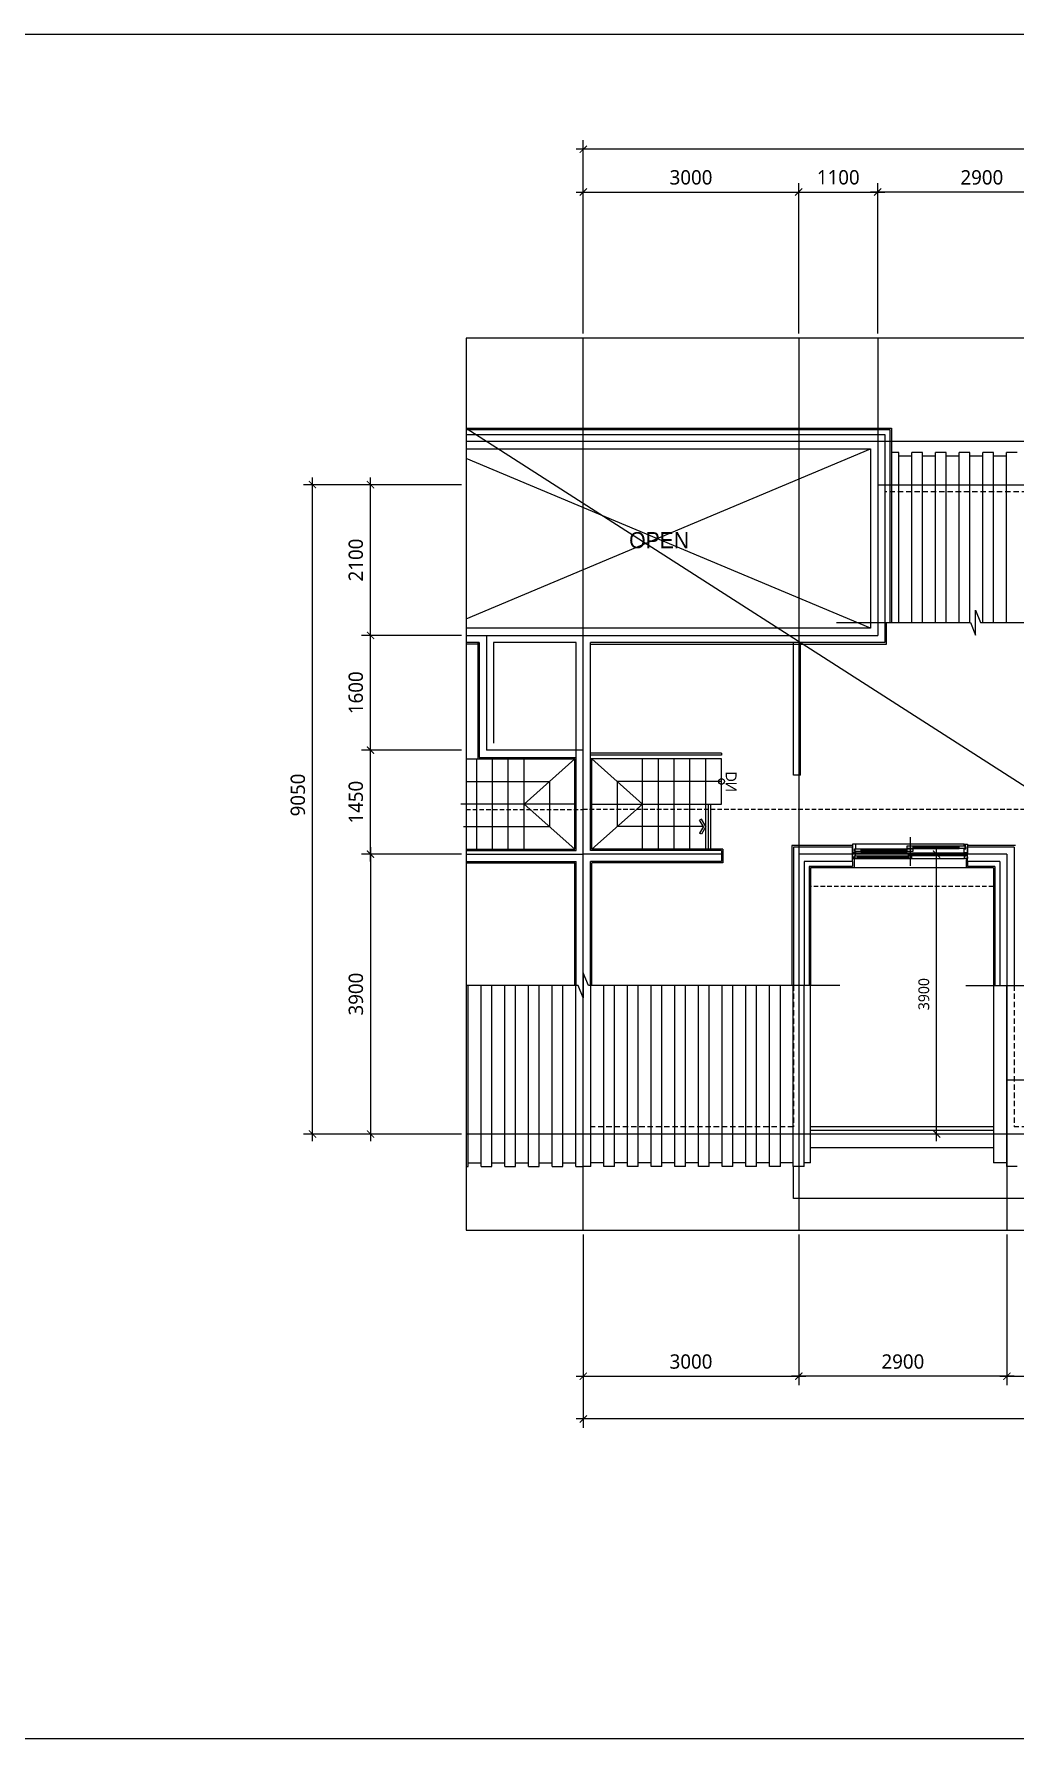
# Model space of a CAD drawing. Extents: x 11416736 to 11582377, y -14295679 to -14163266.
# Drawn here: x 11482548 to 11496206, y -14231663 to -14207903 of the extents above; entities that cross this region are included whole.
import ezdxf

# ---------------------------------------------------------------- set-up
doc = ezdxf.new("R2010")
doc.units = 0
doc.header["$LTSCALE"] = 50
doc.header["$MEASUREMENT"] = 0
doc.linetypes.add('HID', pattern=[2.3, 1.5, -0.8])
doc.linetypes.add('HIDDEN', pattern=[0.375, 0.25, -0.125])
doc.layers.get('0').update_dxf_attribs({"linetype": 'CONTINUOUS'})
doc.layers.get('DEFPOINTS').update_dxf_attribs({"linetype": 'CONTINUOUS'})
for name, color, linetype in [('! 01 진한선', 2, 'CONTINUOUS'), ('! 02 중간선_01', 3, 'CONTINUOUS'), ('! 04 가는선_01', 253, 'CONTINUOUS'), ('! 05 가는선_02', 252, 'CONTINUOUS'), ('! 06 중심선', 11, 'CONTINUOUS'), ('! 10 계단', 9, 'CONTINUOUS'), ('! 12 지시선_안내선', 252, 'CONTINUOUS'), ('! 19 점선', 13, 'HIDDEN'), ('! 22 text 진한선', 7, 'CONTINUOUS'), ('! 24 치수선', 1, 'CONTINUOUS'), ('! 32 스크린 75', 155, 'CONTINUOUS'), ('- 02 내력벽', 2, 'CONTINUOUS'), ('- 04 마감선 01', 125, 'CONTINUOUS'), ('6', 6, 'CONTINUOUS')]:
    doc.layers.add(name, color=color, linetype=linetype)
doc.styles.add('굴림', font='Gulim.ttf')
doc.styles.add('맑은 고딕', font='malgun.ttf')
doc.dimstyles.new('100-main', dxfattribs={"dimscale": 100, "dimtxt": 2, "dimasz": 1, "dimexe": 1.25, "dimexo": 0.625, "dimgap": 1, "dimtad": 1, "dimdec": 0, "dimtxsty": '맑은 고딕', "dimblk": 'ARCHTICK', "dimcen": 2.5, "dimdle": 1, "dimclrt": 7, "dimadec": 0, "dimazin": 0, "dimtfac": 1, "dimtdec": 0, "dimtix": 1, "dimtmove": 0, "dimatfit": 3, "dimldrblk": 'DOT', "dimfxl": 0, "dimarcsym": 0})
doc.dimstyles.new('100-sub', dxfattribs={"dimscale": 100, "dimtxt": 1.5, "dimasz": 1, "dimexe": 1, "dimexo": 0.625, "dimgap": 1, "dimtad": 1, "dimdec": 0, "dimtxsty": '맑은 고딕', "dimblk": 'ARCHTICK', "dimcen": 2.5, "dimdle": 1, "dimclrt": 7, "dimadec": 0, "dimazin": 0, "dimtfac": 1, "dimtdec": 0, "dimtix": 1, "dimtmove": 0, "dimatfit": 3, "dimldrblk": 'DOT', "dimfxl": 0, "dimarcsym": 0})

# ---------------------------------------------------------------- blocks, each defined once
blk = doc.blocks.new('_ARCHTICK')
at = {"color": 0, "linetype": 'ByBlock', "const_width": 0.15}
blk.add_lwpolyline([(-0.5, -0.5), (0.5, 0.5)], dxfattribs=at)
blk = doc.blocks.new('*D27')
at = {"layer": '! 24 치수선', "color": 0, "lineweight": -2}
for p, q in [((11496033, -14219333), (11495016, -14219333)), ((11495116, -14223333), (11495116, -14219233)), ((11496033, -14223233), (11495016, -14223233))]:
    blk.add_line(p, q, dxfattribs=at)
at = {"layer": 'DEFPOINTS', "color": 0}
for p in [(11495116, -14219333), (11496096, -14219333), (11496096, -14223233)]:
    blk.add_point(p, dxfattribs=at)
at = {"layer": '! 24 치수선', "color": 0, "linetype": 'ByBlock', "lineweight": -2, "xscale": 100, "yscale": 100, "zscale": 100}
for p, rotation in [((11495116, -14219333), 90), ((11495116, -14223233), 270)]:
    blk.add_blockref('_ARCHTICK', p, dxfattribs=dict(at, rotation=rotation))
at = {"layer": '! 24 치수선', "color": 7, "ltscale": 30, "insert": (11494938, -14221283), "char_height": 150, "attachment_point": 5, "rotation": 90, "style": '맑은 고딕'}
blk.add_mtext('3900', dxfattribs=at)
blk = doc.blocks.new('_Dot')
at = {"color": 0, "linetype": 'ByBlock', "lineweight": -2}
blk.add_line((-0.5, 0), (-1, 0), dxfattribs=at)
at = {"color": 0, "linetype": 'ByBlock', "const_width": 0.5}
blk.add_lwpolyline([(-0.25, 0, 1), (0.25, 0, 1)], format="xyb", close=True, dxfattribs=at)
blk = doc.blocks.new('arrow1')
for p, q in [((0, 0), (0.29, 0.5)), ((0, 0), (0.29, -0.5)), ((0.16, 0), (0.41, 0.43)), ((0.16, 0), (0.41, -0.43)), ((0.29, 0.5), (0.41, 0.43)), ((0.29, -0.5), (0.41, -0.43))]:
    blk.add_line(p, q)
blk = doc.blocks.new('*D41')
at = {"layer": '! 24 치수선', "color": 0, "lineweight": -2}
for p, q in [((11490196, -14224635), (11490196, -14226733)), ((11493196, -14224635), (11493196, -14226733)), ((11490096, -14226608), (11493296, -14226608))]:
    blk.add_line(p, q, dxfattribs=at)
at = {"layer": 'DEFPOINTS', "color": 0}
for p in [(11490196, -14224572), (11493196, -14224572), (11493196, -14226608)]:
    blk.add_point(p, dxfattribs=at)
at = {"layer": '! 24 치수선', "color": 0, "linetype": 'ByBlock', "lineweight": -2, "xscale": 100, "yscale": 100, "zscale": 100, "rotation": 180}
blk.add_blockref('_ARCHTICK', (11490196, -14226608), dxfattribs=at)
at = {"layer": '! 24 치수선', "color": 0, "linetype": 'ByBlock', "lineweight": -2, "xscale": 100, "yscale": 100, "zscale": 100}
blk.add_blockref('_ARCHTICK', (11493196, -14226608), dxfattribs=at)
at = {"layer": '! 24 치수선', "color": 7, "ltscale": 30, "insert": (11491696, -14226405), "char_height": 200, "attachment_point": 5, "style": '맑은 고딕'}
blk.add_mtext('3000', dxfattribs=at)
blk = doc.blocks.new('*D42')
at = {"layer": '! 24 치수선', "color": 0, "lineweight": -2}
for p, q in [((11496096, -14224635), (11496096, -14226733)), ((11500596, -14224635), (11500596, -14226733)), ((11495996, -14226608), (11500696, -14226608))]:
    blk.add_line(p, q, dxfattribs=at)
at = {"layer": 'DEFPOINTS', "color": 0}
for p in [(11496096, -14224572), (11500596, -14224572), (11500596, -14226608)]:
    blk.add_point(p, dxfattribs=at)
at = {"layer": '! 24 치수선', "color": 0, "linetype": 'ByBlock', "lineweight": -2, "xscale": 100, "yscale": 100, "zscale": 100, "rotation": 180}
blk.add_blockref('_ARCHTICK', (11496096, -14226608), dxfattribs=at)
at = {"layer": '! 24 치수선', "color": 0, "linetype": 'ByBlock', "lineweight": -2, "xscale": 100, "yscale": 100, "zscale": 100}
blk.add_blockref('_ARCHTICK', (11500596, -14226608), dxfattribs=at)
at = {"layer": '! 24 치수선', "color": 7, "ltscale": 30, "insert": (11498346, -14226405), "char_height": 200, "attachment_point": 5, "style": '맑은 고딕'}
blk.add_mtext('4500', dxfattribs=at)
blk = doc.blocks.new('*D44')
at = {"layer": '! 24 치수선', "color": 0, "lineweight": -2}
for p, q in [((11490196, -14224635), (11490196, -14227329)), ((11504296, -14224635), (11504296, -14227329)), ((11504396, -14227204), (11490096, -14227204))]:
    blk.add_line(p, q, dxfattribs=at)
at = {"layer": 'DEFPOINTS', "color": 0}
for p in [(11490196, -14224572), (11504296, -14224572), (11490196, -14227204)]:
    blk.add_point(p, dxfattribs=at)
at = {"layer": '! 24 치수선', "color": 0, "linetype": 'ByBlock', "lineweight": -2, "xscale": 100, "yscale": 100, "zscale": 100, "rotation": 180}
blk.add_blockref('_ARCHTICK', (11490196, -14227204), dxfattribs=at)
at = {"layer": '! 24 치수선', "color": 0, "linetype": 'ByBlock', "lineweight": -2, "xscale": 100, "yscale": 100, "zscale": 100}
blk.add_blockref('_ARCHTICK', (11504296, -14227204), dxfattribs=at)
at = {"layer": '! 24 치수선', "color": 7, "ltscale": 30, "insert": (11497246, -14227000), "char_height": 200, "attachment_point": 5, "style": '맑은 고딕'}
blk.add_mtext('14100', dxfattribs=at)
blk = doc.blocks.new('*D45')
at = {"layer": '! 24 치수선', "color": 0, "lineweight": -2}
for p, q in [((11493196, -14224635), (11493196, -14226733)), ((11496096, -14224635), (11496096, -14226733)), ((11496196, -14226608), (11493096, -14226608))]:
    blk.add_line(p, q, dxfattribs=at)
at = {"layer": 'DEFPOINTS', "color": 0}
for p in [(11493196, -14224572), (11496096, -14224572), (11493196, -14226608)]:
    blk.add_point(p, dxfattribs=at)
at = {"layer": '! 24 치수선', "color": 0, "linetype": 'ByBlock', "lineweight": -2, "xscale": 100, "yscale": 100, "zscale": 100, "rotation": 180}
blk.add_blockref('_ARCHTICK', (11493196, -14226608), dxfattribs=at)
at = {"layer": '! 24 치수선', "color": 0, "linetype": 'ByBlock', "lineweight": -2, "xscale": 100, "yscale": 100, "zscale": 100}
blk.add_blockref('_ARCHTICK', (11496096, -14226608), dxfattribs=at)
at = {"layer": '! 24 치수선', "color": 7, "ltscale": 30, "insert": (11494646, -14226405), "char_height": 200, "attachment_point": 5, "style": '맑은 고딕'}
blk.add_mtext('2900', dxfattribs=at)
blk = doc.blocks.new('*D54')
at = {"layer": '! 24 치수선', "color": 0, "lineweight": -2}
for p, q in [((11490196, -14212077), (11490196, -14209383)), ((11504296, -14212077), (11504296, -14209383)), ((11504396, -14209508), (11490096, -14209508))]:
    blk.add_line(p, q, dxfattribs=at)
at = {"layer": 'DEFPOINTS', "color": 0}
for p in [(11490196, -14209508), (11490196, -14212139), (11504296, -14212139)]:
    blk.add_point(p, dxfattribs=at)
at = {"layer": '! 24 치수선', "color": 0, "linetype": 'ByBlock', "lineweight": -2, "xscale": 100, "yscale": 100, "zscale": 100, "rotation": 180}
blk.add_blockref('_ARCHTICK', (11490196, -14209508), dxfattribs=at)
at = {"layer": '! 24 치수선', "color": 0, "linetype": 'ByBlock', "lineweight": -2, "xscale": 100, "yscale": 100, "zscale": 100}
blk.add_blockref('_ARCHTICK', (11504296, -14209508), dxfattribs=at)
at = {"layer": '! 24 치수선', "color": 7, "ltscale": 30, "insert": (11497246, -14209304), "char_height": 200, "attachment_point": 5, "style": '맑은 고딕'}
blk.add_mtext('14100', dxfattribs=at)
blk = doc.blocks.new('*D55')
at = {"layer": '! 24 치수선', "color": 0, "lineweight": -2}
for p, q in [((11497296, -14210104), (11494196, -14210104)), ((11494296, -14212077), (11494296, -14209979)), ((11497196, -14212077), (11497196, -14209979))]:
    blk.add_line(p, q, dxfattribs=at)
at = {"layer": 'DEFPOINTS', "color": 0}
for p in [(11494296, -14210104), (11494296, -14212139), (11497196, -14212139)]:
    blk.add_point(p, dxfattribs=at)
at = {"layer": '! 24 치수선', "color": 0, "linetype": 'ByBlock', "lineweight": -2, "xscale": 100, "yscale": 100, "zscale": 100, "rotation": 180}
blk.add_blockref('_ARCHTICK', (11494296, -14210104), dxfattribs=at)
at = {"layer": '! 24 치수선', "color": 0, "linetype": 'ByBlock', "lineweight": -2, "xscale": 100, "yscale": 100, "zscale": 100}
blk.add_blockref('_ARCHTICK', (11497196, -14210104), dxfattribs=at)
at = {"layer": '! 24 치수선', "color": 7, "ltscale": 30, "insert": (11495746, -14209901), "char_height": 200, "attachment_point": 5, "style": '맑은 고딕'}
blk.add_mtext('2900', dxfattribs=at)
blk = doc.blocks.new('*D57')
at = {"layer": '! 24 치수선', "color": 0, "lineweight": -2}
for p, q in [((11493096, -14210104), (11494396, -14210104)), ((11493196, -14212077), (11493196, -14209979)), ((11494296, -14212077), (11494296, -14209979))]:
    blk.add_line(p, q, dxfattribs=at)
at = {"layer": 'DEFPOINTS', "color": 0}
for p in [(11494296, -14210104), (11493196, -14212139), (11494296, -14212139)]:
    blk.add_point(p, dxfattribs=at)
at = {"layer": '! 24 치수선', "color": 0, "linetype": 'ByBlock', "lineweight": -2, "xscale": 100, "yscale": 100, "zscale": 100, "rotation": 180}
blk.add_blockref('_ARCHTICK', (11493196, -14210104), dxfattribs=at)
at = {"layer": '! 24 치수선', "color": 0, "linetype": 'ByBlock', "lineweight": -2, "xscale": 100, "yscale": 100, "zscale": 100}
blk.add_blockref('_ARCHTICK', (11494296, -14210104), dxfattribs=at)
at = {"layer": '! 24 치수선', "color": 7, "ltscale": 30, "insert": (11493746, -14209900), "char_height": 200, "attachment_point": 5, "style": '맑은 고딕'}
blk.add_mtext('1100', dxfattribs=at)
blk = doc.blocks.new('*D58')
at = {"layer": '! 24 치수선', "color": 0, "lineweight": -2}
for p, q in [((11490096, -14210104), (11493296, -14210104)), ((11490196, -14212077), (11490196, -14209979)), ((11493196, -14212077), (11493196, -14209979))]:
    blk.add_line(p, q, dxfattribs=at)
at = {"layer": 'DEFPOINTS', "color": 0}
for p in [(11493196, -14210104), (11490196, -14212139), (11493196, -14212139)]:
    blk.add_point(p, dxfattribs=at)
at = {"layer": '! 24 치수선', "color": 0, "linetype": 'ByBlock', "lineweight": -2, "xscale": 100, "yscale": 100, "zscale": 100, "rotation": 180}
blk.add_blockref('_ARCHTICK', (11490196, -14210104), dxfattribs=at)
at = {"layer": '! 24 치수선', "color": 0, "linetype": 'ByBlock', "lineweight": -2, "xscale": 100, "yscale": 100, "zscale": 100}
blk.add_blockref('_ARCHTICK', (11493196, -14210104), dxfattribs=at)
at = {"layer": '! 24 치수선', "color": 7, "ltscale": 30, "insert": (11491696, -14209901), "char_height": 200, "attachment_point": 5, "style": '맑은 고딕'}
blk.add_mtext('3000', dxfattribs=at)
blk = doc.blocks.new('*D59')
at = {"layer": '! 24 치수선', "color": 0, "lineweight": -2}
for p, q in [((11486424, -14223333), (11486424, -14214083)), ((11488500, -14214183), (11486299, -14214183)), ((11488500, -14223233), (11486299, -14223233))]:
    blk.add_line(p, q, dxfattribs=at)
at = {"layer": 'DEFPOINTS', "color": 0}
for p in [(11486424, -14214183), (11488562, -14214183), (11488562, -14223233)]:
    blk.add_point(p, dxfattribs=at)
at = {"layer": '! 24 치수선', "color": 0, "linetype": 'ByBlock', "lineweight": -2, "xscale": 100, "yscale": 100, "zscale": 100}
for p, rotation in [((11486424, -14214183), 90), ((11486424, -14223233), 270)]:
    blk.add_blockref('_ARCHTICK', p, dxfattribs=dict(at, rotation=rotation))
at = {"layer": '! 24 치수선', "color": 7, "ltscale": 30, "insert": (11486221, -14218508), "char_height": 200, "attachment_point": 5, "rotation": 90, "style": '맑은 고딕'}
blk.add_mtext('9050', dxfattribs=at)
blk = doc.blocks.new('*D60')
at = {"layer": '! 24 치수선', "color": 0, "lineweight": -2}
for p, q in [((11488500, -14217883), (11487107, -14217883)), ((11487232, -14219433), (11487232, -14217783)), ((11488500, -14219333), (11487107, -14219333))]:
    blk.add_line(p, q, dxfattribs=at)
at = {"layer": 'DEFPOINTS', "color": 0}
for p in [(11487232, -14217883), (11488562, -14217883), (11488562, -14219333)]:
    blk.add_point(p, dxfattribs=at)
at = {"layer": '! 24 치수선', "color": 0, "linetype": 'ByBlock', "lineweight": -2, "xscale": 100, "yscale": 100, "zscale": 100}
for p, rotation in [((11487232, -14217883), 90), ((11487232, -14219333), 270)]:
    blk.add_blockref('_ARCHTICK', p, dxfattribs=dict(at, rotation=rotation))
at = {"layer": '! 24 치수선', "color": 7, "ltscale": 30, "insert": (11487028, -14218608), "char_height": 200, "attachment_point": 5, "rotation": 90, "style": '맑은 고딕'}
blk.add_mtext('1450', dxfattribs=at)
blk = doc.blocks.new('*D61')
at = {"layer": '! 24 치수선', "color": 0, "lineweight": -2}
for p, q in [((11487232, -14216383), (11487232, -14214083)), ((11488500, -14214183), (11487107, -14214183)), ((11488500, -14216283), (11487107, -14216283))]:
    blk.add_line(p, q, dxfattribs=at)
at = {"layer": 'DEFPOINTS', "color": 0}
for p in [(11487232, -14214183), (11488562, -14214183), (11488562, -14216283)]:
    blk.add_point(p, dxfattribs=at)
at = {"layer": '! 24 치수선', "color": 0, "linetype": 'ByBlock', "lineweight": -2, "xscale": 100, "yscale": 100, "zscale": 100}
for p, rotation in [((11487232, -14214183), 90), ((11487232, -14216283), 270)]:
    blk.add_blockref('_ARCHTICK', p, dxfattribs=dict(at, rotation=rotation))
at = {"layer": '! 24 치수선', "color": 7, "ltscale": 30, "insert": (11487028, -14215233), "char_height": 200, "attachment_point": 5, "rotation": 90, "style": '맑은 고딕'}
blk.add_mtext('2100', dxfattribs=at)
blk = doc.blocks.new('*D62')
at = {"layer": '! 24 치수선', "color": 0, "lineweight": -2}
for p, q in [((11488500, -14219333), (11487107, -14219333)), ((11487232, -14219233), (11487232, -14223333)), ((11488500, -14223233), (11487107, -14223233))]:
    blk.add_line(p, q, dxfattribs=at)
at = {"layer": 'DEFPOINTS', "color": 0}
for p in [(11488562, -14219333), (11487232, -14223233), (11488562, -14223233)]:
    blk.add_point(p, dxfattribs=at)
at = {"layer": '! 24 치수선', "color": 0, "linetype": 'ByBlock', "lineweight": -2, "xscale": 100, "yscale": 100, "zscale": 100}
for p, rotation in [((11487232, -14219333), 90), ((11487232, -14223233), 270)]:
    blk.add_blockref('_ARCHTICK', p, dxfattribs=dict(at, rotation=rotation))
at = {"layer": '! 24 치수선', "color": 7, "ltscale": 30, "insert": (11487029, -14221283), "char_height": 200, "attachment_point": 5, "rotation": 90, "style": '맑은 고딕'}
blk.add_mtext('3900', dxfattribs=at)
blk = doc.blocks.new('*D63')
at = {"layer": '! 24 치수선', "color": 0, "lineweight": -2}
for p, q in [((11488500, -14216283), (11487107, -14216283)), ((11487232, -14217983), (11487232, -14216183)), ((11488500, -14217883), (11487107, -14217883))]:
    blk.add_line(p, q, dxfattribs=at)
at = {"layer": 'DEFPOINTS', "color": 0}
for p in [(11487232, -14216283), (11488562, -14216283), (11488562, -14217883)]:
    blk.add_point(p, dxfattribs=at)
at = {"layer": '! 24 치수선', "color": 0, "linetype": 'ByBlock', "lineweight": -2, "xscale": 100, "yscale": 100, "zscale": 100}
for p, rotation in [((11487232, -14216283), 90), ((11487232, -14217883), 270)]:
    blk.add_blockref('_ARCHTICK', p, dxfattribs=dict(at, rotation=rotation))
at = {"layer": '! 24 치수선', "color": 7, "ltscale": 30, "insert": (11487028, -14217083), "char_height": 200, "attachment_point": 5, "rotation": 90, "style": '맑은 고딕'}
blk.add_mtext('1600', dxfattribs=at)

msp = doc.modelspace()

# ---------------------------------------------------------------- linework, layer by layer
at = {"layer": '! 01 진한선'}
for points in [[(11493722.9, -14216105.9), (11495587.6, -14216105.9), (11495657.6, -14216280.9), (11495657.6, -14215930.9), (11495727.6, -14216105.9), (11497813.2, -14216105.9)], [(11493765.9, -14221161.1), (11490265.9, -14221161.1), (11490195.9, -14220986.1), (11490195.9, -14221336.1), (11490125.9, -14221161.1), (11488562.5, -14221161.1)], [(11495524.2, -14221161.1), (11496442.1, -14221161.1), (11496512.1, -14220986.1), (11496512.1, -14221336.1), (11496582.1, -14221161.1), (11497785.1, -14221161.1)]]:
    msp.add_lwpolyline(points, dxfattribs=at)
at = {"layer": '! 02 중간선_01', "color": 3}
for p, q in [((11494589.9, -14213733.5), (11494485.9, -14213733.5)), ((11494769.9, -14213783.5), (11494589.9, -14213783.5)), ((11494919.9, -14213733.5), (11494769.9, -14213733.5)), ((11495099.9, -14213783.5), (11494919.9, -14213783.5)), ((11495249.9, -14213733.5), (11495099.9, -14213733.5)), ((11495429.9, -14213783.5), (11495249.9, -14213783.5)), ((11495579.9, -14213733.5), (11495429.9, -14213733.5)), ((11495759.9, -14213783.5), (11495579.9, -14213783.5)), ((11495909.9, -14213733.5), (11495759.9, -14213733.5)), ((11496089.9, -14213783.5), (11495909.9, -14213783.5)), ((11496239.9, -14213733.5), (11496089.9, -14213733.5)), ((11493360.9, -14223633.5), (11493360.9, -14221161.1)), ((11495905.9, -14221161.1), (11495905.9, -14223633.5)), ((11488562.5, -14223683.5), (11488591.9, -14223683.5)), ((11488591.9, -14223633.5), (11488771.9, -14223633.5)), ((11488771.9, -14223683.5), (11488921.9, -14223683.5)), ((11488921.9, -14223633.5), (11489101.9, -14223633.5)), ((11489101.9, -14223683.5), (11489251.9, -14223683.5)), ((11489251.9, -14223633.5), (11489431.9, -14223633.5)), ((11489431.9, -14223683.5), (11489581.9, -14223683.5)), ((11489581.9, -14223633.5), (11489761.9, -14223633.5)), ((11489761.9, -14223683.5), (11489911.9, -14223683.5)), ((11489911.9, -14223633.5), (11490091.9, -14223633.5)), ((11490091.9, -14223683.5), (11490195.9, -14223683.5)), ((11490299.9, -14223683.5), (11490195.9, -14223683.5)), ((11490479.9, -14223633.5), (11490299.9, -14223633.5)), ((11490629.9, -14223683.5), (11490479.9, -14223683.5)), ((11490809.9, -14223633.5), (11490629.9, -14223633.5)), ((11490959.9, -14223683.5), (11490809.9, -14223683.5)), ((11491139.9, -14223633.5), (11490959.9, -14223633.5)), ((11491289.9, -14223683.5), (11491139.9, -14223683.5)), ((11491469.9, -14223633.5), (11491289.9, -14223633.5)), ((11491619.9, -14223683.5), (11491469.9, -14223683.5)), ((11491799.9, -14223633.5), (11491619.9, -14223633.5)), ((11491949.9, -14223683.5), (11491799.9, -14223683.5)), ((11492129.9, -14223633.5), (11491949.9, -14223633.5)), ((11492279.9, -14223683.5), (11492129.9, -14223683.5)), ((11492459.9, -14223633.5), (11492279.9, -14223633.5)), ((11492609.9, -14223683.5), (11492459.9, -14223683.5)), ((11492789.9, -14223633.5), (11492609.9, -14223633.5)), ((11492939.9, -14223683.5), (11492789.9, -14223683.5)), ((11493119.9, -14223633.5), (11492939.9, -14223633.5)), ((11493269.9, -14223683.5), (11493119.9, -14223683.5)), ((11493360.9, -14223633.5), (11493269.9, -14223633.5)), ((11496089.9, -14223633.5), (11495905.9, -14223633.5)), ((11496239.9, -14223683.5), (11496089.9, -14223683.5))]:
    msp.add_line(p, q, dxfattribs=at)
at = {"layer": '! 04 가는선_01', "ltscale": 30}
for p, q in [((11494589.9, -14216105.9), (11494589.9, -14213733.5)), ((11494769.9, -14216105.9), (11494769.9, -14213733.5)), ((11494919.9, -14216105.9), (11494919.9, -14213733.5)), ((11495099.9, -14216105.9), (11495099.9, -14213733.5)), ((11495249.9, -14216105.9), (11495249.9, -14213733.5)), ((11495429.9, -14216105.9), (11495429.9, -14213733.5)), ((11495579.9, -14216105.9), (11495579.9, -14213733.5)), ((11495759.9, -14216105.9), (11495759.9, -14213733.5)), ((11495909.9, -14216105.9), (11495909.9, -14213733.5)), ((11496089.9, -14216105.9), (11496089.9, -14213733.5)), ((11488591.9, -14223683.5), (11488591.9, -14221161.1)), ((11488771.9, -14223683.5), (11488771.9, -14221161.1)), ((11488921.9, -14223683.5), (11488921.9, -14221161.1)), ((11489101.9, -14223683.5), (11489101.9, -14221161.1)), ((11489251.9, -14223683.5), (11489251.9, -14221161.1)), ((11489431.9, -14223683.5), (11489431.9, -14221161.1)), ((11489581.9, -14223683.5), (11489581.9, -14221161.1)), ((11489761.9, -14223683.5), (11489761.9, -14221161.1)), ((11489911.9, -14223683.5), (11489911.9, -14221161.1)), ((11490091.9, -14223683.5), (11490091.9, -14221161.1)), ((11490299.9, -14223683.5), (11490299.9, -14221161.1)), ((11490479.9, -14223683.5), (11490479.9, -14221161.1)), ((11490629.9, -14223683.5), (11490629.9, -14221161.1)), ((11490809.9, -14223683.5), (11490809.9, -14221161.1)), ((11490959.9, -14223683.5), (11490959.9, -14221161.1)), ((11491139.9, -14223683.5), (11491139.9, -14221161.1)), ((11491289.9, -14223683.5), (11491289.9, -14221161.1)), ((11491469.9, -14223683.5), (11491469.9, -14221161.1)), ((11491619.9, -14223683.5), (11491619.9, -14221161.1)), ((11491799.9, -14223683.5), (11491799.9, -14221161.1)), ((11491949.9, -14223683.5), (11491949.9, -14221161.1)), ((11492129.9, -14223683.5), (11492129.9, -14221161.1)), ((11492279.9, -14223683.5), (11492279.9, -14221161.1)), ((11492459.9, -14223683.5), (11492459.9, -14221161.1)), ((11492609.9, -14223683.5), (11492609.9, -14221161.1)), ((11492789.9, -14223683.5), (11492789.9, -14221161.1)), ((11492939.9, -14223683.5), (11492939.9, -14221161.1)), ((11493119.9, -14223683.5), (11493119.9, -14221161.1)), ((11493269.9, -14223683.5), (11493269.9, -14221161.1)), ((11496089.9, -14221161.1), (11496089.9, -14223683.5)), ((11495905.9, -14223133.5), (11493360.9, -14223133.5)), ((11495905.9, -14223183.5), (11493360.9, -14223183.5)), ((11495905.9, -14223423.5), (11493360.9, -14223423.5))]:
    msp.add_line(p, q, dxfattribs=at)
at = {"layer": '! 05 가는선_02', "ltscale": 30}
msp.add_line((11495525.9, -14219523.5), (11493965.9, -14219523.5), dxfattribs=at)
at = {"layer": '! 06 중심선'}
for p, q in [((11490195.9, -14224572.5), (11490195.9, -14212139.5)), ((11493195.9, -14212139.5), (11493195.9, -14224572.5)), ((11494295.9, -14212139.5), (11494295.9, -14216283.5)), ((11505758.9, -14213583.5), (11488562.5, -14213583.5)), ((11488562.5, -14216050.4), (11494195.9, -14213683.5)), ((11494195.9, -14216183.5), (11488562.5, -14213816.5)), ((11494295.9, -14214183.5), (11505595.9, -14214183.5)), ((11488562.5, -14216283.5), (11494295.9, -14216283.5)), ((11488845.9, -14216283.5), (11488845.9, -14217883.5)), ((11490195.9, -14217883.5), (11488845.9, -14217883.5)), ((11490195.9, -14224572.5), (11490195.9, -14217883.5)), ((11490195.9, -14224572.5), (11490195.9, -14217883.5)), ((11490195.9, -14224572.5), (11490195.9, -14217883.5)), ((11488562.5, -14219333.5), (11490195.9, -14219333.5)), ((11492120.9, -14219333.5), (11490195.9, -14219333.5)), ((11493195.9, -14219333.5), (11493195.9, -14224572.5)), ((11496095.9, -14219333.5), (11493195.9, -14219333.5)), ((11496095.9, -14219333.5), (11493195.9, -14219333.5)), ((11496095.9, -14219333.5), (11496095.9, -14224572.5)), ((11496095.9, -14219333.5), (11496095.9, -14224572.5)), ((11496095.9, -14221883.5), (11496095.9, -14224572.5)), ((11500595.9, -14222483.5), (11496095.9, -14222483.5)), ((11490195.9, -14223233.5), (11488562.5, -14223233.5)), ((11505595.9, -14223233.5), (11490195.9, -14223233.5))]:
    msp.add_line(p, q, dxfattribs=at)
at = {"layer": '! 10 계단'}
for p, q in [((11488562.5, -14218003.5), (11488725.9, -14218003.5)), ((11488710.9, -14218633.5), (11488710.9, -14218003.5)), ((11488930.9, -14218633.5), (11488930.9, -14218003.5)), ((11489150.9, -14218633.5), (11489150.9, -14218003.5)), ((11489370.9, -14218633.5), (11490075.9, -14218003.5)), ((11489370.9, -14218633.5), (11489370.9, -14218003.5)), ((11492120.9, -14218003.5), (11490295.9, -14218003.5)), ((11491020.9, -14218633.5), (11490315.9, -14218003.5)), ((11491020.9, -14218633.5), (11491020.9, -14218003.5)), ((11491240.9, -14218633.5), (11491240.9, -14218003.5)), ((11491460.9, -14218633.5), (11491460.9, -14218003.5)), ((11491680.9, -14218633.5), (11491680.9, -14218003.5)), ((11491900.9, -14218633.5), (11491900.9, -14218003.5)), ((11492120.9, -14218633.5), (11492120.9, -14218003.5)), ((11488930.9, -14218633.5), (11488490.9, -14218633.5)), ((11488710.9, -14219263.5), (11488710.9, -14218633.5)), ((11488930.9, -14219263.5), (11488930.9, -14218633.5)), ((11489370.9, -14218633.5), (11488930.9, -14218633.5)), ((11489150.9, -14219263.5), (11489150.9, -14218633.5)), ((11490075.9, -14219263.5), (11489370.9, -14218633.5)), ((11489370.9, -14219283.5), (11489370.9, -14218633.5)), ((11490075.9, -14218633.5), (11489370.9, -14218633.5)), ((11490315.9, -14219263.5), (11491020.9, -14218633.5)), ((11490315.9, -14218633.5), (11491020.9, -14218633.5)), ((11491020.9, -14219283.5), (11491020.9, -14218633.5)), ((11491020.9, -14218633.5), (11491460.9, -14218633.5)), ((11491240.9, -14219263.5), (11491240.9, -14218633.5)), ((11491460.9, -14218633.5), (11491900.9, -14218633.5)), ((11491460.9, -14219263.5), (11491460.9, -14218633.5)), ((11491680.9, -14219263.5), (11491680.9, -14218633.5)), ((11491900.9, -14219263.5), (11491900.9, -14218633.5)), ((11491900.9, -14218633.5), (11492120.9, -14218633.5))]:
    msp.add_line(p, q, dxfattribs=at)
at = {"layer": '! 10 계단', "ltscale": 30}
msp.add_lwpolyline([(11503695.9, -14223683.5), (11503695.9, -14224133.5), (11493120.9, -14224133.5), (11493120.9, -14223683.5)], dxfattribs=at)
at = {"layer": '! 12 지시선_안내선'}
for p, q in [((11488562.5, -14218318.5), (11489723.4, -14218318.5)), ((11489723.4, -14218318.5), (11489723.4, -14218948.5)), ((11492120.9, -14218318.5), (11490668.4, -14218318.5)), ((11490668.4, -14218318.5), (11490668.4, -14218948.5)), ((11488525.5, -14218948.5), (11489723.4, -14218948.5)), ((11491866.3, -14218948.5), (11490668.4, -14218948.5))]:
    msp.add_line(p, q, dxfattribs=at)
msp.add_circle((11492120.9, -14218318.5), 39.9, dxfattribs=at)
at = {"layer": '! 19 점선', "linetype": 'HIDDEN', "ltscale": 5}
for p, q in [((11488562.5, -14218708.5), (11490195.9, -14218708.5)), ((11504595.9, -14218708.5), (11490195.9, -14218708.5)), ((11495905.9, -14219783.5), (11493360.9, -14219783.5))]:
    msp.add_line(p, q, dxfattribs=at)
at = {"layer": '! 32 스크린 75'}
for p, q in [((11494745.9, -14219096), (11494745.9, -14219496)), ((11493965.9, -14219393.5), (11495505.9, -14219393.5)), ((11495500.9, -14219193.5), (11493990.9, -14219193.5)), ((11493990.9, -14219313.5), (11495500.9, -14219313.5)), ((11494015.9, -14219356.5), (11494725.9, -14219356.5)), ((11494015.9, -14219367.5), (11494725.9, -14219367.5)), ((11494015.9, -14219375.5), (11494725.9, -14219375.5)), ((11494015.9, -14219386.5), (11494765.9, -14219386.5)), ((11494060.9, -14219259), (11494705.9, -14219259)), ((11494060.9, -14219277), (11494705.9, -14219277)), ((11494060.9, -14219294), (11494705.9, -14219294)), ((11494765.9, -14219320.5), (11495475.9, -14219320.5)), ((11494765.9, -14219331.5), (11495475.9, -14219331.5)), ((11494765.9, -14219339.5), (11495475.9, -14219339.5)), ((11494765.9, -14219350.5), (11495515.9, -14219350.5)), ((11494785.9, -14219218), (11495430.9, -14219218)), ((11494785.9, -14219236), (11495430.9, -14219236)), ((11494785.9, -14219253), (11495430.9, -14219253))]:
    msp.add_line(p, q, dxfattribs=at)
for points in [[(11493945.9, -14219313.5), (11493990.9, -14219313.5), (11493990.9, -14219297), (11493970.9, -14219297), (11493970.9, -14219256), (11493990.9, -14219256), (11493990.9, -14219193.5), (11493945.9, -14219193.5)], [(11493975.9, -14219356.5), (11494015.9, -14219356.5), (11494015.9, -14219386.5), (11493975.9, -14219386.5)], [(11493980.9, -14219259), (11494060.9, -14219259), (11494060.9, -14219294), (11493980.9, -14219294)], [(11494705.9, -14219218), (11494785.9, -14219218), (11494785.9, -14219253), (11494705.9, -14219253)], [(11494705.9, -14219259), (11494785.9, -14219259), (11494785.9, -14219294), (11494705.9, -14219294)], [(11494725.9, -14219320.5), (11494765.9, -14219320.5), (11494765.9, -14219350.5), (11494725.9, -14219350.5)], [(11494725.9, -14219356.5), (11494765.9, -14219356.5), (11494765.9, -14219386.5), (11494725.9, -14219386.5)], [(11495430.9, -14219218), (11495510.9, -14219218), (11495510.9, -14219253), (11495430.9, -14219253)], [(11495475.9, -14219320.5), (11495515.9, -14219320.5), (11495515.9, -14219350.5), (11495475.9, -14219350.5)], [(11495545.9, -14219313.5), (11495500.9, -14219313.5), (11495500.9, -14219256), (11495520.9, -14219256), (11495520.9, -14219215), (11495500.9, -14219215), (11495500.9, -14219193.5), (11495545.9, -14219193.5)]]:
    msp.add_lwpolyline(points, close=True, dxfattribs=at)
for points in [[(11493945.9, -14219368.5), (11493945.9, -14219393.5), (11493965.9, -14219393.5), (11493965.9, -14219353.5), (11493985.9, -14219353.5), (11493985.9, -14219313.5), (11493945.9, -14219313.5), (11493945.9, -14219338.5)], [(11495545.9, -14219368.5), (11495545.9, -14219393.5), (11495505.9, -14219393.5), (11495505.9, -14219353.5), (11495525.9, -14219353.5), (11495525.9, -14219313.5), (11495545.9, -14219313.5), (11495545.9, -14219338.5)]]:
    msp.add_lwpolyline(points, dxfattribs=at)
at = {"layer": '- 02 내력벽', "ltscale": 30}
for p, q in [((11488562.5, -14213483.5), (11494395.9, -14213483.5)), ((11488562.5, -14213683.5), (11494195.9, -14213683.5)), ((11494195.9, -14213683.5), (11494195.9, -14216183.5)), ((11494395.9, -14213483.5), (11494395.9, -14216383.5)), ((11494195.9, -14216183.5), (11488562.5, -14216183.5)), ((11488745.9, -14216383.5), (11488562.5, -14216383.5)), ((11488745.9, -14216383.5), (11488745.9, -14217983.5)), ((11490095.9, -14216383.5), (11488945.9, -14216383.5)), ((11488945.9, -14216383.5), (11488945.9, -14217783.5)), ((11494395.9, -14216383.5), (11490295.9, -14216383.5)), ((11488745.9, -14217983.5), (11490095.9, -14217983.5)), ((11488562.5, -14219283.5), (11490095.9, -14219283.5)), ((11492120.9, -14219283.5), (11490295.9, -14219283.5)), ((11493120.9, -14219233.5), (11493120.9, -14221161.1)), ((11493945.9, -14219233.5), (11493120.9, -14219233.5)), ((11496195.9, -14219233.5), (11495545.9, -14219233.5)), ((11496195.9, -14219233.5), (11496195.9, -14221161.1)), ((11488562.5, -14219433.5), (11490095.9, -14219433.5)), ((11490095.9, -14221161.1), (11490095.9, -14219433.5)), ((11492120.9, -14219433.5), (11490295.9, -14219433.5)), ((11490295.9, -14221161.1), (11490295.9, -14219433.5)), ((11493270.9, -14219433.5), (11493270.9, -14221161.1)), ((11493945.9, -14219433.5), (11493270.9, -14219433.5)), ((11495995.9, -14219433.5), (11495545.9, -14219433.5)), ((11495995.9, -14219433.5), (11495995.9, -14221161.1))]:
    msp.add_line(p, q, dxfattribs=at)
at = {"layer": '- 02 내력벽', "linetype": 'HID'}
for p, q in [((11504195.9, -14214283.5), (11494395.9, -14214283.5)), ((11490295.9, -14221161.1), (11490295.9, -14223133.5)), ((11493120.9, -14223133.5), (11490295.9, -14223133.5)), ((11504195.9, -14223133.5), (11496195.9, -14223133.5))]:
    msp.add_line(p, q, dxfattribs=at)
at = {"layer": '- 02 내력벽'}
for p, q in [((11490095.9, -14219283.5), (11490095.9, -14216383.5)), ((11490295.9, -14219283.5), (11490295.9, -14216383.5)), ((11492120.9, -14219283.5), (11492120.9, -14219433.5)), ((11493945.9, -14219433.5), (11493945.9, -14219233.5)), ((11495545.9, -14219433.5), (11495545.9, -14219233.5))]:
    msp.add_line(p, q, dxfattribs=at)
at = {"layer": '- 02 내력벽', "linetype": 'HID'}
for points in [[(11493120.9, -14221161.1), (11493120.9, -14223133.5)], [(11496195.9, -14221161.1), (11496195.9, -14223133.5)]]:
    msp.add_lwpolyline(points, dxfattribs=at)
at = {"layer": '- 04 마감선 01', "ltscale": 30}
for p, q in [((11488562.5, -14213393.5), (11494485.9, -14213393.5)), ((11488562.5, -14213413.5), (11494465.9, -14213413.5)), ((11494465.9, -14213413.5), (11494465.9, -14216105.9)), ((11494485.9, -14213393.5), (11494485.9, -14216105.9)), ((11488725.9, -14216383.5), (11488725.9, -14218003.5)), ((11488725.9, -14218003.5), (11490075.9, -14218003.5)), ((11490075.9, -14219263.5), (11490075.9, -14218003.5)), ((11491665.9, -14218003.5), (11490315.9, -14218003.5)), ((11490315.9, -14219263.5), (11490315.9, -14218003.5)), ((11488562.5, -14219263.5), (11490075.9, -14219263.5)), ((11492140.9, -14219263.5), (11490315.9, -14219263.5)), ((11492140.9, -14219263.5), (11492140.9, -14219453.5)), ((11488562.5, -14219453.5), (11490075.9, -14219453.5)), ((11490075.9, -14221161.1), (11490075.9, -14219453.5)), ((11492140.9, -14219453.5), (11490315.9, -14219453.5)), ((11490315.9, -14221161.1), (11490315.9, -14219453.5))]:
    msp.add_line(p, q, dxfattribs=at)
at = {"layer": '- 04 마감선 01'}
for p, q in [((11493100.9, -14219213.5), (11493100.9, -14221161.1)), ((11493945.9, -14219213.5), (11493100.9, -14219213.5)), ((11493965.9, -14219393.5), (11493965.9, -14219523.5)), ((11495525.9, -14219393.5), (11495525.9, -14219523.5)), ((11496215.9, -14219213.5), (11495545.9, -14219213.5)), ((11493340.9, -14219503.5), (11493340.9, -14221161.1)), ((11493945.9, -14219503.5), (11493340.9, -14219503.5)), ((11493360.9, -14219523.5), (11493360.9, -14221161.1)), ((11493965.9, -14219523.5), (11493360.9, -14219523.5)), ((11493945.9, -14219433.5), (11493945.9, -14219503.5)), ((11495905.9, -14219523.5), (11495525.9, -14219523.5)), ((11495545.9, -14219433.5), (11495545.9, -14219503.5)), ((11495925.9, -14219503.5), (11495545.9, -14219503.5)), ((11495905.9, -14219523.5), (11495905.9, -14221161.1)), ((11495925.9, -14219503.5), (11495925.9, -14221161.1))]:
    msp.add_line(p, q, dxfattribs=at)
at = {"layer": '- 04 마감선 01', "ltscale": 30}
for points in [[(11490295.9, -14216403.5), (11494415.9, -14216403.5), (11494415.9, -14216105.9)], [(11488725.9, -14216403.5), (11488562.5, -14216403.5)]]:
    msp.add_lwpolyline(points, dxfattribs=at)
at = {"layer": '6', "ltscale": 30}
for p, q in [((11488562.5, -14213393.5), (11504595.9, -14223683.5)), ((11493120.9, -14218233.5), (11493120.9, -14216383.5)), ((11493220.9, -14218233.5), (11493220.9, -14216383.5)), ((11492120.9, -14217923.5), (11490295.9, -14217923.5)), ((11492120.9, -14217953.5), (11490295.9, -14217953.5)), ((11492120.9, -14217923.5), (11492120.9, -14217953.5)), ((11493220.9, -14218233.5), (11493120.9, -14218233.5)), ((11491940.9, -14219283.5), (11491940.9, -14218633.5)), ((11491940.9, -14218633.5), (11491970.9, -14218633.5)), ((11491970.9, -14219283.5), (11491970.9, -14218633.5))]:
    msp.add_line(p, q, dxfattribs=at)
msp.add_lwpolyline([(11480660.4, -14207903.2), (11514260.4, -14207903.2), (11514260.4, -14231663.2), (11480660.4, -14231663.2)], close=True, dxfattribs=at)
at = {"layer": 'DEFPOINTS', "ltscale": 30}
msp.add_lwpolyline([(11505758.9, -14212139.5), (11488562.5, -14212139.5), (11488562.5, -14224572.5), (11505758.9, -14224572.5)], close=True, dxfattribs=at)

# ---------------------------------------------------------------- block references
at = {"layer": '! 12 지시선_안내선', "xscale": -210, "yscale": 210, "zscale": 210, "rotation": 359.9999999994262}
msp.add_blockref('arrow1', (11491900.9, -14218948.5), dxfattribs=at)

# ---------------------------------------------------------------- texts
at = {"layer": '! 12 지시선_안내선', "style": '굴림', "text_generation_flag": 4}
msp.add_text('DN', height=150, rotation=270, dxfattribs=at).set_placement((11492329.4, -14218182.4))
at = {"layer": '! 22 text 진한선', "linetype": 'Continuous', "style": '굴림'}
msp.add_text('OPEN', height=225, dxfattribs=at).set_placement((11490834.1, -14215069))

# ---------------------------------------------------------------- dimensions: what is measured, and where the dimension line sits
at = {"layer": '! 24 치수선'}
for base, p1, p2, angle, dimstyle, picture, middle in [((11490195.9, -14209508), (11504295.9, -14212139.5), (11490195.9, -14212139.5), 180, '100-main', '*D54', (11497245.9, -14209304.1)), ((11494295.9, -14210103.9), (11497195.9, -14212139.5), (11494295.9, -14212139.5), 180, '100-main', '*D55', (11495745.9, -14209900.6)), ((11487232.3, -14214183.5), (11488562.5, -14216283.5), (11488562.5, -14214183.5), 90, '100-main', '*D61', (11487028.4, -14215233.5)), ((11487232.3, -14216283.5), (11488562.5, -14217883.5), (11488562.5, -14216283.5), 90, '100-main', '*D63', (11487028.4, -14217083.5)), ((11487232.3, -14217883.5), (11488562.5, -14219333.5), (11488562.5, -14217883.5), 90, '100-main', '*D60', (11487028.4, -14218608.5)), ((11487232.3, -14223233.5), (11488562.5, -14219333.5), (11488562.5, -14223233.5), 90, '100-main', '*D62', (11487028.9, -14221283.5)), ((11495115.7, -14219333.5), (11496095.9, -14223233.5), (11496095.9, -14219333.5), 90, '100-sub', '*D27', (11494938.2, -14221283.5)), ((11490195.9, -14227203.9), (11504295.9, -14224572.5), (11490195.9, -14224572.5), 180, '100-main', '*D44', (11497245.9, -14227000.1)), ((11493195.9, -14226608), (11496095.9, -14224572.5), (11493195.9, -14224572.5), 180, '100-main', '*D45', (11494645.9, -14226404.7))]:
    dim = msp.add_linear_dim(base=base, p1=p1, p2=p2, angle=angle, dimstyle=dimstyle, dxfattribs=at)
    dim.commit()
    dim.dimension.update_dxf_attribs({"geometry": picture, "text_midpoint": middle})
for base, p1, p2, picture, middle in [((11493195.9, -14210103.9), (11490195.9, -14212139.5), (11493195.9, -14212139.5), '*D58', (11491695.9, -14209900.6)), ((11494295.9, -14210103.9), (11493195.9, -14212139.5), (11494295.9, -14212139.5), '*D57', (11493745.9, -14209900)), ((11493195.9, -14226608), (11490195.9, -14224572.5), (11493195.9, -14224572.5), '*D41', (11491695.9, -14226404.7)), ((11500595.9, -14226608), (11496095.9, -14224572.5), (11500595.9, -14224572.5), '*D42', (11498345.9, -14226404.7))]:
    dim = msp.add_linear_dim(base=base, p1=p1, p2=p2, dimstyle='100-main', dxfattribs=at)
    dim.commit()
    dim.dimension.update_dxf_attribs({"geometry": picture, "text_midpoint": middle})
dim = msp.add_linear_dim(base=(11486424.2, -14214183.5), p1=(11488562.5, -14223233.5), p2=(11488562.5, -14214183.5), angle=90, dimstyle='100-main', dxfattribs=at)
dim.commit()
dim.dimension.update_dxf_attribs({"geometry": '*D59', "text_midpoint": (11486424.2, -14218508.5), "dimtype": 160})

doc.saveas('drawing.dxf')
